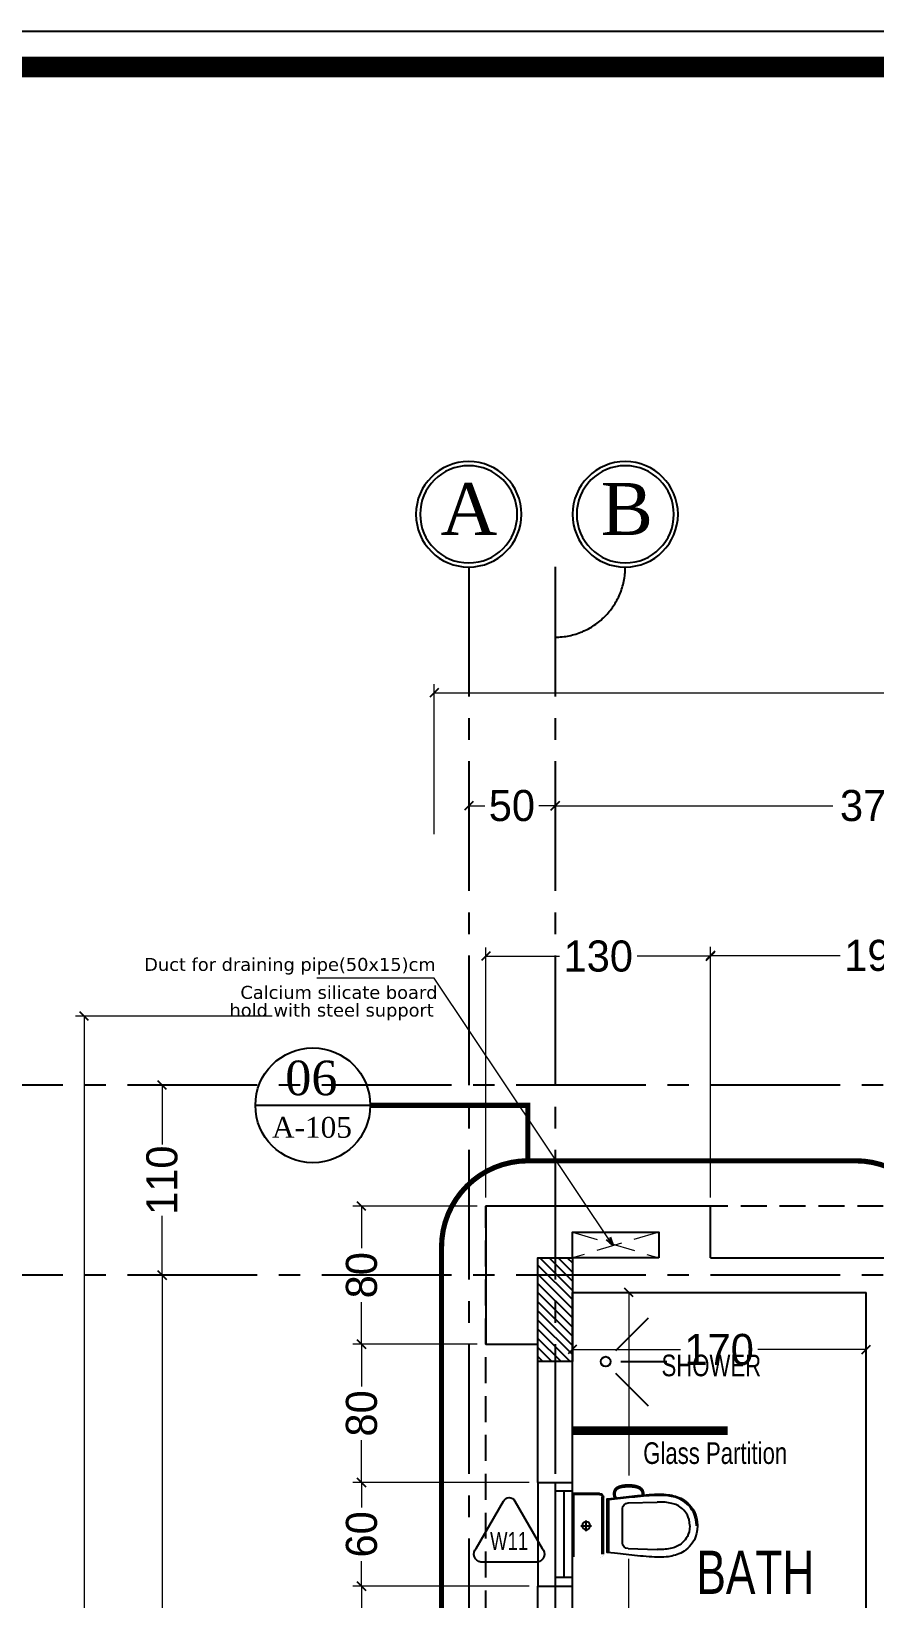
# Model space of a CAD drawing. Header units: centimetres. Extents: x 7997 to 116674, y 1017 to 13844.
# Drawn here: x 38690 to 39178, y 9865 to 10772 of the extents above; entities that cross this region are included whole.
import ezdxf
from ezdxf.enums import TextEntityAlignment as Align

# ---------------------------------------------------------------- set-up
doc = ezdxf.new("R2010")
doc.units = ezdxf.units.CM
doc.header["$LTSCALE"] = 200
doc.header["$PDMODE"] = 2
for name, pattern in [('$0$$1$DASHED', [0.75, 0.5, -0.25]), ('A-106-Typical Floor Plan$0$HIDDEN', [0.375, 0.25, -0.125]), ('CENTER2', [1.125, 0.75, -0.125, 0.125, -0.125]), ('DASHED', [0.75, 0.5, -0.25]), ('DASHED2', [0.375, 0.25, -0.125])]:
    doc.linetypes.add(name, pattern=pattern)
for name, color, linetype, lineweight in [('$0$$1$HAT', 8, 'Continuous', 9), ('HA', 251, 'Continuous', 0), ('HATCH', 8, 'Continuous', 5), ('TEXT', 6, 'Continuous', 18), ('WALL', 3, 'Continuous', 25)]:
    doc.layers.add(name, color=color, linetype=linetype, lineweight=lineweight)
for name, color, linetype in [('$0$GRID', 9, 'Continuous'), ('$0$GRID @ 1', 9, 'Continuous'), ('AXIS', 9, 'CENTER2'), ('BATH-FUR', 8, 'Continuous'), ('COL', 1, 'Continuous'), ('DIM', 11, 'Continuous'), ('GRID', 9, 'DASHED2'), ('STEP', 7, 'Continuous'), ('WIN', 6, 'Continuous'), ('WINDOR', 6, 'Continuous'), ('wipeout', 85, 'Continuous')]:
    doc.layers.add(name, color=color, linetype=linetype)
doc.styles.add('$0$GRID', font='times.ttf', dxfattribs={"height": 40})
doc.styles.add('sheet notes', font='verdana.ttf')
doc.styles.add('STYLE1', font='times.ttf')
doc.styles.add('style8', font='swisscl.ttf', dxfattribs={"width": 0.8})
doc.styles.add('SWISS', font='swisscl.ttf')
doc.styles.add('T1', font='times.ttf')
doc.styles.add('T2', font='')
doc.styles.get('T2').set_extended_font_data('Elisia')
doc.dimstyles.new('NORMAL', dxfattribs={"dimtxt": 18, "dimasz": 5, "dimexe": 5, "dimexo": 5, "dimgap": 1, "dimtad": 0, "dimdec": 0, "dimdsep": 46, "dimtxsty": 'T2', "dimblk1": 'OBLIQUE', "dimblk2": 'OBLIQUE', "dimsah": 1, "dimcen": 0.09, "dimclrd": 4, "dimclre": 4, "dimclrt": 6, "dimadec": 0, "dimazin": 0, "dimtfac": 1, "dimtdec": 0, "dimtofl": 0, "dimtmove": 1, "dimatfit": 2, "dimldrblk": 'OPEN30', "dimfxl": 0, "dimtolj": 1, "dimtzin": 0, "dimlwd": 5, "dimlwe": 5, "dimarcsym": 0})
doc.dimstyles.new('NORMAL-1', dxfattribs={"dimtxt": 10, "dimasz": 5, "dimexe": 5, "dimexo": 5, "dimgap": 1, "dimtad": 0, "dimdec": 0, "dimdsep": 46, "dimtxsty": 'T2', "dimblk1": 'OBLIQUE', "dimblk2": 'OBLIQUE', "dimsah": 1, "dimcen": 0.09, "dimclrd": 4, "dimclre": 4, "dimclrt": 6, "dimadec": 0, "dimazin": 0, "dimtfac": 1, "dimtdec": 0, "dimtofl": 0, "dimtmove": 1, "dimatfit": 3, "dimldrblk": 'OPEN30', "dimfxl": 0, "dimtolj": 1, "dimtzin": 0, "dimlwd": 5, "dimlwe": 5, "dimarcsym": 0})

# ---------------------------------------------------------------- blocks, each defined once
blk = doc.blocks.new('_OBLIQUE')
at = {"color": 0, "linetype": 'ByBlock'}
blk.add_line((-0.5, -0.5), (0.5, 0.5), dxfattribs=at)
blk = doc.blocks.new('*D415')
at = {"layer": 'Defpoints', "color": 0, "transparency": 16777216}
for p in [(39003, 10042), (39173, 10042), (39003, 10008.91)]:
    blk.add_point(p, dxfattribs=at)
at = {"layer": 'DIM', "color": 4, "lineweight": 5, "transparency": 16777216}
for p, q in [((39003, 10037), (39003, 10003.91)), ((39173, 10037), (39173, 10003.91)), ((39003, 10008.91), (39065.57, 10008.91)), ((39173, 10008.91), (39110.43, 10008.91))]:
    blk.add_line(p, q, dxfattribs=at)
at = {"layer": 'DIM', "color": 4, "lineweight": 5, "transparency": 16777216, "xscale": 5, "yscale": 5, "zscale": 5, "rotation": 180}
blk.add_blockref('_OBLIQUE', (39003, 10008.91), dxfattribs=at)
at = {"layer": 'DIM', "color": 4, "lineweight": 5, "transparency": 16777216, "xscale": 5, "yscale": 5, "zscale": 5}
blk.add_blockref('_OBLIQUE', (39173, 10008.91), dxfattribs=at)
at = {"layer": 'DIM', "color": 6, "transparency": 16777216, "insert": (39088, 10008.91), "char_height": 18, "attachment_point": 5, "style": 'T2'}
blk.add_mtext('\\A1;170', dxfattribs=at)
blk = doc.blocks.new('_Open30')
at = {"color": 0, "linetype": 'ByBlock', "lineweight": -2}
for p, q in [((-1, 0.27), (0, 0)), ((0, 0), (-1, -0.27)), ((0, 0), (-1, 0))]:
    blk.add_line(p, q, dxfattribs=at)
blk = doc.blocks.new('*D418')
at = {"layer": 'Defpoints', "color": 0, "transparency": 16777216}
for p in [(39003, 10042), (39035.75, 10042), (39003, 9782)]:
    blk.add_point(p, dxfattribs=at)
at = {"layer": 'DIM', "color": 4, "lineweight": 5, "transparency": 16777216}
for p, q in [((39008, 10042), (39040.75, 10042)), ((39035.75, 10042), (39035.75, 9936.14)), ((39035.75, 9782), (39035.75, 9887.86)), ((39008, 9782), (39040.75, 9782))]:
    blk.add_line(p, q, dxfattribs=at)
at = {"layer": 'DIM', "color": 4, "lineweight": 5, "transparency": 16777216, "xscale": 5, "yscale": 5, "zscale": 5}
for p, rotation in [((39035.75, 10042), 90), ((39035.75, 9782), 270)]:
    blk.add_blockref('_OBLIQUE', p, dxfattribs=dict(at, rotation=rotation))
at = {"layer": 'DIM', "color": 6, "transparency": 16777216, "insert": (39035.75, 9912), "char_height": 18, "attachment_point": 5, "rotation": 90, "style": 'T2'}
blk.add_mtext('\\A1;260', dxfattribs=at)
blk = doc.blocks.new('*D476')
at = {"layer": 'Defpoints', "color": 0, "transparency": 16777216}
for p in [(39278, 10237.04), (39083, 10092), (39278, 10062)]:
    blk.add_point(p, dxfattribs=at)
at = {"layer": 'DIM', "color": 4, "lineweight": 5, "transparency": 16777216}
for p, q in [((39083, 10097), (39083, 10242.04)), ((39083, 10237.04), (39158.07, 10237.04)), ((39278, 10237.04), (39202.93, 10237.04)), ((39278, 10067), (39278, 10242.04))]:
    blk.add_line(p, q, dxfattribs=at)
at = {"layer": 'DIM', "color": 4, "lineweight": 5, "transparency": 16777216, "xscale": 5, "yscale": 5, "zscale": 5, "rotation": 180}
blk.add_blockref('_OBLIQUE', (39083, 10237.04), dxfattribs=at)
at = {"layer": 'DIM', "color": 4, "lineweight": 5, "transparency": 16777216, "xscale": 5, "yscale": 5, "zscale": 5}
blk.add_blockref('_OBLIQUE', (39278, 10237.04), dxfattribs=at)
at = {"layer": 'DIM', "color": 6, "transparency": 16777216, "insert": (39180.5, 10237.04), "char_height": 18, "attachment_point": 5, "style": 'T2'}
blk.add_mtext('\\A1;195', dxfattribs=at)
blk = doc.blocks.new('*D821')
at = {"layer": 'Defpoints', "color": 0, "transparency": 16777216}
for p in [(38881.02, 9871.99), (38983, 9871.99), (38923, 9607)]:
    blk.add_point(p, dxfattribs=at)
at = {"layer": 'DIM', "color": 4, "lineweight": 5, "transparency": 16777216}
for p, q in [((38978, 9871.99), (38876.02, 9871.99)), ((38881.02, 9871.99), (38881.02, 9763.64)), ((38881.02, 9607), (38881.02, 9715.35)), ((38918, 9607), (38876.02, 9607))]:
    blk.add_line(p, q, dxfattribs=at)
at = {"layer": 'DIM', "color": 4, "lineweight": 5, "transparency": 16777216, "xscale": 5, "yscale": 5, "zscale": 5}
for p, rotation in [((38881.02, 9871.99), 90), ((38881.02, 9607), 270)]:
    blk.add_blockref('_OBLIQUE', p, dxfattribs=dict(at, rotation=rotation))
at = {"layer": 'DIM', "color": 6, "transparency": 16777216, "insert": (38881.02, 9739.49), "char_height": 18, "attachment_point": 5, "rotation": 90, "style": 'T2'}
blk.add_mtext('\\A1;265', dxfattribs=at)
blk = doc.blocks.new('*D822')
at = {"layer": 'Defpoints', "color": 0, "transparency": 16777216}
for p in [(38881.02, 9931.99), (38983, 9931.99), (38983, 9871.99)]:
    blk.add_point(p, dxfattribs=at)
at = {"layer": 'DIM', "color": 4, "lineweight": 5, "transparency": 16777216}
for p, q in [((38978, 9931.99), (38876.02, 9931.99)), ((38881.02, 9931.99), (38881.02, 9917.56)), ((38881.02, 9871.99), (38881.02, 9886.41)), ((38978, 9871.99), (38876.02, 9871.99))]:
    blk.add_line(p, q, dxfattribs=at)
at = {"layer": 'DIM', "color": 4, "lineweight": 5, "transparency": 16777216, "xscale": 5, "yscale": 5, "zscale": 5}
for p, rotation in [((38881.02, 9931.99), 90), ((38881.02, 9871.99), 270)]:
    blk.add_blockref('_OBLIQUE', p, dxfattribs=dict(at, rotation=rotation))
at = {"layer": 'DIM', "color": 6, "transparency": 16777216, "insert": (38881.02, 9901.99), "char_height": 18, "attachment_point": 5, "rotation": 90, "style": 'T2'}
blk.add_mtext('\\A1;60', dxfattribs=at)
blk = doc.blocks.new('*D823')
at = {"layer": 'Defpoints', "color": 0, "transparency": 16777216}
for p in [(38881.02, 10012), (38953, 10012), (38983, 9931.99)]:
    blk.add_point(p, dxfattribs=at)
at = {"layer": 'DIM', "color": 4, "lineweight": 5, "transparency": 16777216}
for p, q in [((38948, 10012), (38876.02, 10012)), ((38881.02, 10012), (38881.02, 9987.57)), ((38881.02, 9931.99), (38881.02, 9956.42)), ((38978, 9931.99), (38876.02, 9931.99))]:
    blk.add_line(p, q, dxfattribs=at)
at = {"layer": 'DIM', "color": 4, "lineweight": 5, "transparency": 16777216, "xscale": 5, "yscale": 5, "zscale": 5}
for p, rotation in [((38881.02, 10012), 90), ((38881.02, 9931.99), 270)]:
    blk.add_blockref('_OBLIQUE', p, dxfattribs=dict(at, rotation=rotation))
at = {"layer": 'DIM', "color": 6, "transparency": 16777216, "insert": (38881.02, 9971.99), "char_height": 18, "attachment_point": 5, "rotation": 90, "style": 'T2'}
blk.add_mtext('\\A1;80', dxfattribs=at)
blk = doc.blocks.new('*D977')
at = {"layer": 'Defpoints', "color": 0, "transparency": 16777216}
for p in [(38953, 10236.66), (38953, 10092), (39083, 10092)]:
    blk.add_point(p, dxfattribs=at)
at = {"layer": 'DIM', "color": 4, "lineweight": 5, "transparency": 16777216}
for p, q in [((38953, 10097), (38953, 10241.66)), ((38953, 10236.66), (38995.57, 10236.66)), ((39083, 10236.66), (39040.43, 10236.66)), ((39083, 10097), (39083, 10241.66))]:
    blk.add_line(p, q, dxfattribs=at)
at = {"layer": 'DIM', "color": 4, "lineweight": 5, "transparency": 16777216, "xscale": 5, "yscale": 5, "zscale": 5, "rotation": 180}
blk.add_blockref('_OBLIQUE', (38953, 10236.66), dxfattribs=at)
at = {"layer": 'DIM', "color": 4, "lineweight": 5, "transparency": 16777216, "xscale": 5, "yscale": 5, "zscale": 5}
blk.add_blockref('_OBLIQUE', (39083, 10236.66), dxfattribs=at)
at = {"layer": 'DIM', "color": 6, "transparency": 16777216, "insert": (39018, 10236.66), "char_height": 18, "attachment_point": 5, "style": 'T2'}
blk.add_mtext('\\A1;130', dxfattribs=at)
blk = doc.blocks.new('*D978')
at = {"layer": 'Defpoints', "color": 0, "transparency": 16777216}
for p in [(38881.02, 10092), (38953, 10092), (38953, 10012)]:
    blk.add_point(p, dxfattribs=at)
at = {"layer": 'DIM', "color": 4, "lineweight": 5, "transparency": 16777216}
for p, q in [((38948, 10092), (38876.02, 10092)), ((38881.02, 10092), (38881.02, 10067.57)), ((38881.02, 10012), (38881.02, 10036.43)), ((38948, 10012), (38876.02, 10012))]:
    blk.add_line(p, q, dxfattribs=at)
at = {"layer": 'DIM', "color": 4, "lineweight": 5, "transparency": 16777216, "xscale": 5, "yscale": 5, "zscale": 5}
for p, rotation in [((38881.02, 10092), 90), ((38881.02, 10012), 270)]:
    blk.add_blockref('_OBLIQUE', p, dxfattribs=dict(at, rotation=rotation))
at = {"layer": 'DIM', "color": 6, "transparency": 16777216, "insert": (38881.02, 10052), "char_height": 18, "attachment_point": 5, "rotation": 90, "style": 'T2'}
blk.add_mtext('\\A1;80', dxfattribs=at)
blk = doc.blocks.new('CLOSET')
blk.add_wipeout([(-2144343.9545, -2148345.497), (-2144343.7934, -2148345.4974), (-2144343.7873, -2148345.4993), (-2144343.7794, -2148345.505), (-2144343.7776, -2148345.508), (-2144343.7751, -2148345.515), (-2144343.7744, -2148345.5189), (-2144343.7744, -2148345.8484), (-2144343.7759, -2148345.8564), (-2144343.7786, -2148345.8613), (-2144343.7808, -2148345.8639), (-2144343.7831, -2148345.8657), (-2144343.7887, -2148345.8686), (-2144343.7919, -2148345.8699), (-2144343.7963, -2148345.8703), (-2144343.9545, -2148345.8703), (-2144343.9545, -2148345.5064)]).dxf.layer = 'wipeout'
at = {"layer": 'BATH-FUR', "color": 8, "linetype": 'Continuous'}
for p, q in [((-2144343.9545, -2148345.8703), (-2144343.9545, -2148345.497)), ((-2144343.9479, -2148345.8638), (-2144343.9479, -2148345.5036)), ((-2144343.9045, -2148345.6837), (-2144343.8426, -2148345.6837)), ((-2144343.8736, -2148345.6527), (-2144343.8736, -2148345.7146))]:
    blk.add_line(p, q, dxfattribs=at)
blk.add_circle((-2144343.8736, -2148345.6838), 0.0231, dxfattribs=at)
blk.add_wipeout([(-2144343.7525, -2148345.529), (-2144343.6907, -2148345.5216), (-2144343.6597, -2148345.5181), (-2144343.6433, -2148345.5164), (-2144343.6188, -2148345.5138), (-2144343.6024, -2148345.5122), (-2144343.5802, -2148345.51), (-2144343.5662, -2148345.5087), (-2144343.5443, -2148345.5068), (-2144343.5269, -2148345.5052), (-2144343.5042, -2148345.5036), (-2144343.4818, -2148345.5024), (-2144343.4616, -2148345.5017), (-2144343.4433, -2148345.5016), (-2144343.4304, -2148345.502), (-2144343.4241, -2148345.5022), (-2144343.4064, -2148345.5037), (-2144343.4006, -2148345.5043), (-2144343.3841, -2148345.5069), (-2144343.3682, -2148345.5103), (-2144343.3578, -2148345.513), (-2144343.3464, -2148345.5167), (-2144343.3403, -2148345.5191), (-2144343.331, -2148345.5231), (-2144343.3209, -2148345.5283), (-2144343.3093, -2148345.5352), (-2144343.3036, -2148345.5392), (-2144343.2967, -2148345.5442), (-2144343.2916, -2148345.5486), (-2144343.2841, -2148345.5554), (-2144343.276, -2148345.5631), (-2144343.2639, -2148345.5775), (-2144343.2521, -2148345.5953), (-2144343.2478, -2148345.6028), (-2144343.2424, -2148345.6158), (-2144343.239, -2148345.625), (-2144343.2361, -2148345.6348), (-2144343.234, -2148345.644), (-2144343.2331, -2148345.6494), (-2144343.2308, -2148345.6692), (-2144343.2303, -2148345.6868), (-2144343.2309, -2148345.7003), (-2144343.2319, -2148345.7114), (-2144343.2337, -2148345.7216), (-2144343.2349, -2148345.7287), (-2144343.2385, -2148345.741), (-2144343.2421, -2148345.7512), (-2144343.2442, -2148345.7563), (-2144343.2497, -2148345.767), (-2144343.2521, -2148345.7723), (-2144343.2594, -2148345.7837), (-2144343.2683, -2148345.7954), (-2144343.2781, -2148345.8063), (-2144343.2916, -2148345.819), (-2144343.2991, -2148345.825), (-2144343.3105, -2148345.833), (-2144343.3171, -2148345.8374), (-2144343.3272, -2148345.8428), (-2144343.3373, -2148345.8474), (-2144343.3526, -2148345.8529), (-2144343.363, -2148345.8559), (-2144343.3787, -2148345.8597), (-2144343.4006, -2148345.8633), (-2144343.4367, -2148345.8659), (-2144343.4639, -2148345.8659), (-2144343.4943, -2148345.8646), (-2144343.5186, -2148345.863), (-2144343.5436, -2148345.861), (-2144343.5774, -2148345.8579), (-2144343.6106, -2148345.8546), (-2144343.627, -2148345.8529), (-2144343.6559, -2148345.8499), (-2144343.6729, -2148345.848), (-2144343.6936, -2148345.8457), (-2144343.7223, -2148345.8421), (-2144343.7525, -2148345.8386), (-2144343.7525, -2148345.5476)]).dxf.layer = 'wipeout'
at = {"color": 8, "ltscale": 0.001, "const_width": 0.000508}
for points in [[(-2144343.9545, -2148345.497), (-2144343.7963, -2148345.497), (-2144343.7906, -2148345.4978), (-2144343.7839, -2148345.5008), (-2144343.7794, -2148345.505), (-2144343.7759, -2148345.5111), (-2144343.7744, -2148345.5189), (-2144343.7744, -2148345.8484), (-2144343.7759, -2148345.8564), (-2144343.7786, -2148345.8613), (-2144343.7808, -2148345.8639), (-2144343.7854, -2148345.8674), (-2144343.7919, -2148345.8699), (-2144343.7963, -2148345.8703), (-2144343.9545, -2148345.8703), (-2144343.9545, -2148345.497)], [(-2144343.7525, -2148345.529), (-2144343.7525, -2148345.8386), (-2144343.6515, -2148345.8504), (-2144343.5858, -2148345.857), (-2144343.5269, -2148345.8624), (-2144343.4865, -2148345.865), (-2144343.4464, -2148345.866), (-2144343.421, -2148345.8651), (-2144343.4006, -2148345.8633), (-2144343.3787, -2148345.8597), (-2144343.363, -2148345.8559), (-2144343.3475, -2148345.8513), (-2144343.3323, -2148345.8451), (-2144343.3171, -2148345.8374), (-2144343.3039, -2148345.8286), (-2144343.2944, -2148345.8213), (-2144343.2832, -2148345.8114), (-2144343.2731, -2148345.8011), (-2144343.2635, -2148345.7896), (-2144343.2552, -2148345.7777), (-2144343.2442, -2148345.7563), (-2144343.24, -2148345.7461), (-2144343.2349, -2148345.7289), (-2144343.2313, -2148345.7076), (-2144343.2305, -2148345.693), (-2144343.2302, -2148345.6806), (-2144343.231, -2148345.6647), (-2144343.2331, -2148345.6494), (-2144343.2349, -2148345.6387), (-2144343.2406, -2148345.6197), (-2144343.2507, -2148345.5979), (-2144343.2639, -2148345.5775), (-2144343.276, -2148345.5631), (-2144343.2887, -2148345.5511), (-2144343.3036, -2148345.5392), (-2144343.3145, -2148345.5319), (-2144343.3272, -2148345.5248), (-2144343.3424, -2148345.5182), (-2144343.3526, -2148345.5147), (-2144343.3714, -2148345.5096), (-2144343.3877, -2148345.5063), (-2144343.4043, -2148345.5039), (-2144343.4304, -2148345.502), (-2144343.4518, -2148345.5015), (-2144343.4713, -2148345.5019), (-2144343.4922, -2148345.5028), (-2144343.5042, -2148345.5036), (-2144343.5223, -2148345.5049), (-2144343.5662, -2148345.5087), (-2144343.5942, -2148345.5114), (-2144343.6224, -2148345.5142), (-2144343.6515, -2148345.5172), (-2144343.6907, -2148345.5216), (-2144343.7525, -2148345.529)]]:
    blk.add_lwpolyline(points, dxfattribs=at)
at = {"layer": 'BATH-FUR', "color": 8, "linetype": 'Continuous'}
for p, q in [((-2144343.781, -2148345.5189), (-2144343.781, -2148345.8484)), ((-2144343.7744, -2148345.5189), (-2144343.7744, -2148345.8484)), ((-2144343.7459, -2148345.5348), (-2144343.7459, -2148345.8328)), ((-2144343.6637, -2148345.5842), (-2144343.6637, -2148345.7825)), ((-2144343.6319, -2148345.5514), (-2144343.4631, -2148345.5464)), ((-2144343.7963, -2148345.8703), (-2144343.9545, -2148345.8703)), ((-2144343.7963, -2148345.8638), (-2144343.9479, -2148345.8638)), ((-2144343.6319, -2148345.8153), (-2144343.4631, -2148345.8203))]:
    blk.add_line(p, q, dxfattribs=at)
for points in [[(-2144343.23, -2148345.6841), (-2144343.2313, -2148345.66), (-2144343.2349, -2148345.6387), (-2144343.2406, -2148345.6197), (-2144343.2478, -2148345.6028), (-2144343.2564, -2148345.5879), (-2144343.2659, -2148345.5747), (-2144343.276, -2148345.5631), (-2144343.2864, -2148345.553), (-2144343.2967, -2148345.5442), (-2144343.307, -2148345.5367), (-2144343.3171, -2148345.5302), (-2144343.3272, -2148345.5248), (-2144343.3373, -2148345.5202), (-2144343.3475, -2148345.5163), (-2144343.3578, -2148345.513), (-2144343.3682, -2148345.5103), (-2144343.3787, -2148345.5079), (-2144343.3895, -2148345.5059), (-2144343.4006, -2148345.5043), (-2144343.4121, -2148345.5031), (-2144343.4241, -2148345.5022), (-2144343.4367, -2148345.5017), (-2144343.4499, -2148345.5015), (-2144343.4639, -2148345.5017), (-2144343.4787, -2148345.5022), (-2144343.4943, -2148345.5029), (-2144343.5104, -2148345.504), (-2144343.5269, -2148345.5052), (-2144343.5436, -2148345.5066), (-2144343.5605, -2148345.5081), (-2144343.5774, -2148345.5097), (-2144343.5942, -2148345.5114), (-2144343.6106, -2148345.513), (-2144343.627, -2148345.5147), (-2144343.6433, -2148345.5164), (-2144343.6597, -2148345.5181), (-2144343.6764, -2148345.52), (-2144343.6936, -2148345.5219), (-2144343.7113, -2148345.524), (-2144343.7525, -2148345.529), (-2144343.7525, -2148345.8386), (-2144343.7113, -2148345.8436), (-2144343.6936, -2148345.8457), (-2144343.6764, -2148345.8476), (-2144343.6597, -2148345.8495), (-2144343.6433, -2148345.8512), (-2144343.627, -2148345.8529), (-2144343.6106, -2148345.8546), (-2144343.5942, -2148345.8562), (-2144343.5774, -2148345.8579), (-2144343.5605, -2148345.8595), (-2144343.5436, -2148345.861), (-2144343.5269, -2148345.8624), (-2144343.5104, -2148345.8636), (-2144343.4943, -2148345.8646), (-2144343.4787, -2148345.8654), (-2144343.4639, -2148345.8659), (-2144343.4499, -2148345.8661), (-2144343.4367, -2148345.8659), (-2144343.4241, -2148345.8654), (-2144343.4121, -2148345.8645), (-2144343.4006, -2148345.8633), (-2144343.3895, -2148345.8617), (-2144343.3787, -2148345.8597), (-2144343.3682, -2148345.8573), (-2144343.3578, -2148345.8546), (-2144343.3475, -2148345.8513), (-2144343.3373, -2148345.8474), (-2144343.3272, -2148345.8428), (-2144343.3171, -2148345.8374), (-2144343.307, -2148345.8309), (-2144343.2967, -2148345.8234), (-2144343.2864, -2148345.8146), (-2144343.276, -2148345.8045), (-2144343.2659, -2148345.7929), (-2144343.2564, -2148345.7797), (-2144343.2478, -2148345.7648), (-2144343.2406, -2148345.7479), (-2144343.2349, -2148345.7289), (-2144343.2313, -2148345.7076), (-2144343.23, -2148345.6835)], [(-2144343.2365, -2148345.6832), (-2144343.2378, -2148345.7069), (-2144343.2414, -2148345.7274), (-2144343.2468, -2148345.7457), (-2144343.2537, -2148345.7618), (-2144343.2619, -2148345.7762), (-2144343.2711, -2148345.7888), (-2144343.2808, -2148345.7999), (-2144343.2908, -2148345.8097), (-2144343.3008, -2148345.8182), (-2144343.3107, -2148345.8255), (-2144343.3204, -2148345.8317), (-2144343.3301, -2148345.8369), (-2144343.3398, -2148345.8414), (-2144343.3496, -2148345.8451), (-2144343.3596, -2148345.8482), (-2144343.3697, -2148345.8509), (-2144343.38, -2148345.8532), (-2144343.3906, -2148345.8552), (-2144343.4014, -2148345.8567), (-2144343.4127, -2148345.858), (-2144343.4245, -2148345.8588), (-2144343.4369, -2148345.8593), (-2144343.4499, -2148345.8595), (-2144343.4638, -2148345.8593), (-2144343.4785, -2148345.8589), (-2144343.4939, -2148345.8581), (-2144343.5099, -2148345.8571), (-2144343.5263, -2148345.8558), (-2144343.5431, -2148345.8544), (-2144343.5599, -2148345.8529), (-2144343.5768, -2148345.8513), (-2144343.5935, -2148345.8497), (-2144343.61, -2148345.848), (-2144343.6263, -2148345.8464), (-2144343.6426, -2148345.8447), (-2144343.659, -2148345.8429), (-2144343.6757, -2148345.8411), (-2144343.6928, -2148345.8392), (-2144343.7105, -2148345.8371), (-2144343.7459, -2148345.8328), (-2144343.7459, -2148345.5348)], [(-2144343.2749, -2148345.6822), (-2144343.276, -2148345.6638), (-2144343.2789, -2148345.6476), (-2144343.2832, -2148345.6338), (-2144343.2885, -2148345.6218), (-2144343.2947, -2148345.6112), (-2144343.3016, -2148345.6018), (-2144343.3092, -2148345.5933), (-2144343.3171, -2148345.5856), (-2144343.3251, -2148345.5789), (-2144343.3329, -2148345.5732), (-2144343.3404, -2148345.5685), (-2144343.3478, -2148345.5645), (-2144343.3552, -2148345.5612), (-2144343.3628, -2148345.5584), (-2144343.3708, -2148345.5559), (-2144343.3792, -2148345.5536), (-2144343.3881, -2148345.5517), (-2144343.3972, -2148345.55), (-2144343.4066, -2148345.5487), (-2144343.4165, -2148345.5476), (-2144343.427, -2148345.5469), (-2144343.4382, -2148345.5464), (-2144343.4631, -2148345.5463)], [(-2144343.2749, -2148345.6846), (-2144343.276, -2148345.7029), (-2144343.2789, -2148345.7191), (-2144343.2832, -2148345.7329), (-2144343.2885, -2148345.745), (-2144343.2947, -2148345.7555), (-2144343.3016, -2148345.7649), (-2144343.3092, -2148345.7734), (-2144343.3171, -2148345.7811), (-2144343.3251, -2148345.7879), (-2144343.3329, -2148345.7935), (-2144343.3404, -2148345.7982), (-2144343.3478, -2148345.8022), (-2144343.3552, -2148345.8055), (-2144343.3628, -2148345.8083), (-2144343.3708, -2148345.8108), (-2144343.3792, -2148345.8131), (-2144343.3881, -2148345.815), (-2144343.3972, -2148345.8167), (-2144343.4066, -2148345.818), (-2144343.4165, -2148345.8191), (-2144343.427, -2148345.8198), (-2144343.4382, -2148345.8203), (-2144343.4631, -2148345.8205)]]:
    blk.add_lwpolyline(points, dxfattribs=at)
for centre, radius, start, end in [((-2144343.6309, -2148345.5842), 0.0329, 91.69685, 180), ((-2144343.7963, -2148345.8484), 0.0219, 270, 0), ((-2144343.7963, -2148345.8484), 0.0153, 270, 0), ((-2144343.6309, -2148345.7825), 0.0329, 180, 268.30316)]:
    blk.add_arc(centre, radius, start, end, dxfattribs=at)
blk = doc.blocks.new('06-FF COLUMNS-Essa', base_point=(38719.86, 8657))
at = {"layer": 'COL', "ltscale": 0.05}
h = blk.add_hatch(dxfattribs=at)
h.set_pattern_fill('ANSI31', color=8, scale=30, angle=-90)
h.set_pattern_definition([(315, (-25928.6265, 81826.674), (2.65165043, 2.65165043), [])])
h.paths.add_polyline_path([(38769.86, 10062), (38769.86, 10002), (38749.86, 10002), (38749.86, 10062)])
at = {"layer": 'COL'}
blk.add_lwpolyline([(38769.86, 10062), (38769.86, 10002), (38749.86, 10002), (38749.86, 10062)], close=True, dxfattribs=at)
blk = doc.blocks.new('03-FIRST FLOOR PLAN-selattin', base_point=(31015.73, 25621.5))
at = {"layer": '$0$$1$HAT', "linetype": '$0$$1$DASHED', "ltscale": 0.15}
for p, q in [((29995.73, 25496.5), (30045.73, 25481.5)), ((30045.73, 25496.5), (29995.73, 25481.5))]:
    blk.add_line(p, q, dxfattribs=at)
at = {"layer": 'BATH-FUR'}
for p, q in [((30020.92, 25427.96), (30039.8, 25446.83)), ((30020.7, 25414.85), (30039.57, 25395.97)), ((30023.77, 25421.5), (30050.46, 25421.5))]:
    blk.add_line(p, q, dxfattribs=at)
blk.add_circle((30015.03, 25421.5), 2.88, dxfattribs=at)
at = {"layer": 'WALL', "color": 8, "linetype": 'A-106-Typical Floor Plan$0$HIDDEN', "ltscale": 0.3}
blk.add_line((29945.73, 25026.5), (29945.73, 25511.5), dxfattribs=at)
at = {"layer": 'WALL'}
for p, q in [((30045.73, 25481.5), (29995.73, 25481.5)), ((30075.73, 25481.5), (30270.73, 25481.5)), ((29995.73, 25351.48), (29995.73, 25461.5)), ((29995.73, 25461.5), (30165.73, 25461.5)), ((30165.73, 25201.5), (30165.73, 25461.5)), ((29975.73, 25351.48), (29975.73, 25431.5)), ((29975.73, 25351.48), (29995.73, 25351.48)), ((29975.73, 25291.48), (29995.73, 25291.48)), ((29975.73, 25026.5), (29975.73, 25291.48)), ((29995.73, 25026.5), (29995.73, 25291.48))]:
    blk.add_line(p, q, dxfattribs=at)
at = {"layer": 'WALL', "color": 8, "linetype": 'A-106-Typical Floor Plan$0$HIDDEN', "ltscale": 0.3}
blk.add_lwpolyline([(30885.73, 25621.5), (30535.73, 25621.5), (30535.73, 25511.5), (29945.73, 25511.5)], dxfattribs=at)
at = {"layer": 'WALL'}
for points in [[(30075.73, 25481.5), (30075.73, 25511.5), (29945.73, 25511.5), (29945.73, 25431.5), (29975.73, 25431.5)], [(29995.73, 25481.5), (29995.73, 25496.5), (30045.73, 25496.5), (30045.73, 25481.5)]]:
    blk.add_lwpolyline(points, dxfattribs=at)
at = {"layer": 'WIN', "const_width": 5}
blk.add_lwpolyline([(29995.73, 25381.5), (30085.73, 25381.5)], dxfattribs=at)
at = {"layer": 'WINDOR'}
for p, q in [((29975.73, 25351.48), (29975.73, 25291.48)), ((29985.73, 25351.48), (29985.73, 25291.48)), ((29995.73, 25291.48), (29995.73, 25351.48)), ((29995.73, 25346.48), (29985.73, 25346.48)), ((29990.73, 25346.48), (29990.73, 25296.48)), ((29995.73, 25296.48), (29985.73, 25296.48))]:
    blk.add_line(p, q, dxfattribs=at)
at = {"layer": 'TEXT', "style": 'style8'}
for s, height, p in [('SHOWER', 12.5, (30047.36, 25413.02)), ('Glass Partition', 12.5, (30036.77, 25362.25)), ('BATH', 25, (30067.54, 25287.02))]:
    blk.add_text(s, height=height, dxfattribs=at).set_placement(p)
at = {"layer": 'BATH-FUR', "xscale": -100, "yscale": 100, "zscale": 100, "rotation": 180}
blk.add_blockref('CLOSET', (214464391.17, -214809241.88), dxfattribs=at)
at = {"color": 6, "ltscale": 2}
blk.add_blockref('06-FF COLUMNS-Essa', (29945.73, 24076.5), dxfattribs=at)
blk = doc.blocks.new('08-TITLE SHEET-selattin', base_point=(45714.8, -203081.4))
at = {"color": 0}
blk.add_lwpolyline([(51244.8, -203081.4), (45714.8, -203081.4), (45714.8, -206921.4), (51244.8, -206921.4)], close=True, dxfattribs=at)
at = {"color": 0, "linetype": 'ByBlock', "const_width": 17}
blk.add_lwpolyline([(45744.3, -206891.9), (51215.3, -206891.9), (51215.3, -203110.8), (45744.3, -203110.8)], close=True, dxfattribs=at)
at = {"layer": 'HA', "ltscale": 1.2}
blk.add_lwpolyline([(45714.8, -203081.4), (51244.8, -203081.4), (51244.8, -206921.4), (45714.8, -206921.4)], close=True, dxfattribs=at)
blk = doc.blocks.new('*U1678')
at = {"layer": '$0$GRID', "linetype": 'ByBlock', "ltscale": 100}
for radius in [40.7, 37.5]:
    blk.add_circle((0, 0), radius, dxfattribs=at)
at = {"layer": '$0$GRID', "style": '$0$GRID'}
blk.add_attdef('A1', text='', height=40, dxfattribs=at).set_placement((0, 4.2), align=Align.MIDDLE_CENTER)
blk = doc.blocks.new('*U1725')
at = {"layer": '$0$GRID', "linetype": 'Continuous'}
ref = blk.add_blockref('*U1678', (37178.06, 7492.49), dxfattribs=dict(at, xscale=-0.75, yscale=0.75, zscale=0.75))
ref.add_attrib('A1', 'A', dxfattribs={"layer": '$0$GRID @ 1', "height": 30, "style": '$0$GRID'}).set_placement((37178.16, 7495.61), align=Align.MIDDLE_CENTER)
blk = doc.blocks.new('*D1679')
at = {"layer": 'Defpoints', "color": 0, "transparency": 16777216}
for p in [(37178.06, 7323.78), (37228.06, 7323.78), (37228.06, 7323.78)]:
    blk.add_point(p, dxfattribs=at)
at = {"layer": 'DIM', "color": 4, "lineweight": 5, "transparency": 16777216}
for p, q in [((37178.06, 7323.78), (37187.48, 7323.78)), ((37228.06, 7323.78), (37218.63, 7323.78))]:
    blk.add_line(p, q, dxfattribs=at)
at = {"layer": 'DIM', "color": 4, "lineweight": 5, "transparency": 16777216, "xscale": 5, "yscale": 5, "zscale": 5, "rotation": 180}
blk.add_blockref('_OBLIQUE', (37178.06, 7323.78), dxfattribs=at)
at = {"layer": 'DIM', "color": 4, "lineweight": 5, "transparency": 16777216, "xscale": 5, "yscale": 5, "zscale": 5}
blk.add_blockref('_OBLIQUE', (37228.06, 7323.78), dxfattribs=at)
at = {"layer": 'DIM', "color": 6, "transparency": 16777216, "insert": (37203.06, 7323.78), "char_height": 18, "attachment_point": 5, "style": 'T2'}
blk.add_mtext('\\A1;50', dxfattribs=at)
blk = doc.blocks.new('*D1680')
at = {"layer": 'Defpoints', "color": 0, "transparency": 16777216}
for p in [(37228.06, 7323.78), (37598.06, 7323.78), (37598.06, 7323.78)]:
    blk.add_point(p, dxfattribs=at)
at = {"layer": 'DIM', "color": 4, "lineweight": 5, "transparency": 16777216}
for p, q in [((37228.06, 7323.78), (37388.91, 7323.78)), ((37598.06, 7323.78), (37437.2, 7323.78))]:
    blk.add_line(p, q, dxfattribs=at)
at = {"layer": 'DIM', "color": 4, "lineweight": 5, "transparency": 16777216, "xscale": 5, "yscale": 5, "zscale": 5, "rotation": 180}
blk.add_blockref('_OBLIQUE', (37228.06, 7323.78), dxfattribs=at)
at = {"layer": 'DIM', "color": 4, "lineweight": 5, "transparency": 16777216, "xscale": 5, "yscale": 5, "zscale": 5}
blk.add_blockref('_OBLIQUE', (37598.06, 7323.78), dxfattribs=at)
at = {"layer": 'DIM', "color": 6, "transparency": 16777216, "insert": (37413.06, 7323.78), "char_height": 18, "attachment_point": 5, "style": 'T2'}
blk.add_mtext('\\A1;370', dxfattribs=at)
blk = doc.blocks.new('*D1697')
at = {"layer": 'Defpoints', "color": 0, "transparency": 16777216}
for p in [(37000.56, 7052), (37000.56, 7052), (37000.56, 6597)]:
    blk.add_point(p, dxfattribs=at)
at = {"layer": 'DIM', "color": 4, "lineweight": 5, "transparency": 16777216}
for p, q in [((37000.56, 7052), (37000.56, 6848.64)), ((37000.56, 6597), (37000.56, 6800.36))]:
    blk.add_line(p, q, dxfattribs=at)
at = {"layer": 'DIM', "color": 4, "lineweight": 5, "transparency": 16777216, "xscale": 5, "yscale": 5, "zscale": 5}
for p, rotation in [((37000.56, 7052), 90), ((37000.56, 6597), 270)]:
    blk.add_blockref('_OBLIQUE', p, dxfattribs=dict(at, rotation=rotation))
at = {"layer": 'DIM', "color": 6, "transparency": 16777216, "insert": (37000.56, 6824.5), "char_height": 18, "attachment_point": 5, "rotation": 90, "style": 'T2'}
blk.add_mtext('\\A1;455', dxfattribs=at)
blk = doc.blocks.new('*D1698')
at = {"layer": 'Defpoints', "color": 0, "transparency": 16777216}
for p in [(37000.56, 7162), (37000.56, 7162), (37000.56, 7052)]:
    blk.add_point(p, dxfattribs=at)
at = {"layer": 'DIM', "color": 4, "lineweight": 5, "transparency": 16777216}
for p, q in [((37000.56, 7162), (37000.56, 7127.72)), ((37000.56, 7052), (37000.56, 7086.29))]:
    blk.add_line(p, q, dxfattribs=at)
at = {"layer": 'DIM', "color": 4, "lineweight": 5, "transparency": 16777216, "xscale": 5, "yscale": 5, "zscale": 5}
for p, rotation in [((37000.56, 7162), 90), ((37000.56, 7052), 270)]:
    blk.add_blockref('_OBLIQUE', p, dxfattribs=dict(at, rotation=rotation))
at = {"layer": 'DIM', "color": 6, "transparency": 16777216, "insert": (37000.56, 7107), "char_height": 18, "attachment_point": 5, "rotation": 90, "style": 'T2'}
blk.add_mtext('\\A1;110', dxfattribs=at)
blk = doc.blocks.new('*D1699')
at = {"layer": 'Defpoints', "color": 0, "transparency": 16777216}
for p in [(38258.06, 7389.21), (37158.06, 7302.34), (38258.06, 7302.34)]:
    blk.add_point(p, dxfattribs=at)
at = {"layer": 'DIM', "color": 4, "lineweight": 5, "transparency": 16777216}
for p, q in [((37158.06, 7307.34), (37158.06, 7394.21)), ((37158.06, 7389.21), (37590.71, 7389.21)), ((38258.06, 7389.21), (37674.53, 7389.21)), ((38258.06, 7307.34), (38258.06, 7394.21))]:
    blk.add_line(p, q, dxfattribs=at)
at = {"layer": 'DIM', "color": 4, "lineweight": 5, "transparency": 16777216, "xscale": 5, "yscale": 5, "zscale": 5, "rotation": 180}
blk.add_blockref('_OBLIQUE', (37158.06, 7389.21), dxfattribs=at)
at = {"layer": 'DIM', "color": 4, "lineweight": 5, "transparency": 16777216, "xscale": 5, "yscale": 5, "zscale": 5}
blk.add_blockref('_OBLIQUE', (38258.06, 7389.21), dxfattribs=at)
at = {"layer": 'DIM', "color": 6, "transparency": 16777216, "insert": (37632.62, 7389.21), "char_height": 30, "attachment_point": 5, "style": 'T1'}
blk.add_mtext('\\A1;1100', dxfattribs=at)
blk = doc.blocks.new('*D1702')
at = {"layer": 'Defpoints', "color": 0, "transparency": 16777216}
for p in [(36955.4, 7202), (37069.34, 7202), (37069.34, 5657)]:
    blk.add_point(p, dxfattribs=at)
at = {"layer": 'DIM', "color": 4, "lineweight": 5, "transparency": 16777216}
for p, q in [((37064.34, 7202), (36950.4, 7202)), ((36955.4, 7202), (36955.4, 6470.74)), ((36955.4, 5657), (36955.4, 6388.26)), ((37064.34, 5657), (36950.4, 5657))]:
    blk.add_line(p, q, dxfattribs=at)
at = {"layer": 'DIM', "color": 4, "lineweight": 5, "transparency": 16777216, "xscale": 5, "yscale": 5, "zscale": 5}
for p, rotation in [((36955.4, 7202), 90), ((36955.4, 5657), 270)]:
    blk.add_blockref('_OBLIQUE', p, dxfattribs=dict(at, rotation=rotation))
at = {"layer": 'DIM', "color": 6, "transparency": 16777216, "insert": (36955.4, 6429.5), "char_height": 30, "attachment_point": 5, "rotation": 90, "style": 'T1'}
blk.add_mtext('\\A1;1545', dxfattribs=at)
blk = doc.blocks.new('*U1726')
at = {"layer": '$0$GRID', "linetype": 'Continuous'}
ref = blk.add_blockref('*U1678', (37268.71, 7492.49), dxfattribs=dict(at, xscale=-0.75, yscale=0.75, zscale=0.75))
ref.add_attrib('A1', 'B', dxfattribs={"layer": '$0$GRID @ 1', "height": 30, "style": '$0$GRID'}).set_placement((37269.64, 7495.61), align=Align.MIDDLE_CENTER)
blk = doc.blocks.new('09-GRID LINE PLAN-Essa', base_point=(37178.06, 7462))
at = {"layer": 'AXIS', "ltscale": 0.5}
for p, q in [((37178.06, 7462), (37178.06, 5332)), ((37228.06, 7462), (37228.06, 5332)), ((38518.06, 7162), (36878.06, 7162)), ((38518.06, 7052), (36878.06, 7052))]:
    blk.add_line(p, q, dxfattribs=at)
blk.add_arc((37228.06, 7462), 40.65, 270, 0, dxfattribs=at)
at = {"layer": 'COL', "linetype": 'Continuous'}
for name in ['*U1725', '*U1726']:
    blk.add_blockref(name, (0, 0), dxfattribs=at)
at = {"layer": 'DIM'}
dim = blk.add_linear_dim(base=(38258.06, 7389.21), p1=(37158.06, 7302.34), p2=(38258.06, 7302.34), dimstyle='NORMAL', override={"dimtxt": 30, "dimtxsty": 'T1'}, dxfattribs=at)
dim.commit()
dim.dimension.update_dxf_attribs({"geometry": '*D1699', "text_midpoint": (37632.62, 7389.21), "dimtype": 128})
for base, p1, p2, picture, middle in [((37228.06, 7323.78), (37178.06, 7323.78), (37228.06, 7323.78), '*D1679', (37203.06, 7323.78)), ((37598.06, 7323.78), (37228.06, 7323.78), (37598.06, 7323.78), '*D1680', (37413.06, 7323.78))]:
    dim = blk.add_linear_dim(base=base, p1=p1, p2=p2, dimstyle='NORMAL', dxfattribs=at)
    dim.commit()
    dim.dimension.update_dxf_attribs({"geometry": picture, "text_midpoint": middle})
dim = blk.add_linear_dim(base=(36955.4, 7202), p1=(37069.34, 5657), p2=(37069.34, 7202), angle=90, dimstyle='NORMAL', override={"dimtxt": 30, "dimtxsty": 'T1'}, dxfattribs=at)
dim.commit()
dim.dimension.update_dxf_attribs({"geometry": '*D1702', "text_midpoint": (36955.4, 6429.5)})
for base, p1, p2, picture, middle in [((37000.56, 7162), (37000.56, 7052), (37000.56, 7162), '*D1698', (37000.56, 7107)), ((37000.56, 7052), (37000.56, 6597), (37000.56, 7052), '*D1697', (37000.56, 6824.5))]:
    dim = blk.add_linear_dim(base=base, p1=p1, p2=p2, angle=90, dimstyle='NORMAL', dxfattribs=at)
    dim.commit()
    dim.dimension.update_dxf_attribs({"geometry": picture, "text_midpoint": middle})

msp = doc.modelspace()

# ---------------------------------------------------------------- linework, layer by layer
at = {"linetype": 'Continuous'}
msp.add_lwpolyline([(37747.796, 8084.0841), (41618.796, 8084.0841), (41618.796, 10772.0841), (37747.796, 10772.0841)], close=True, dxfattribs=at)
at = {"layer": 'DIM', "color": 0, "linetype": 'DASHED', "ltscale": 0.2, "const_width": 3}
msp.add_lwpolyline([(38977.2771, 10118.2438), (38977.2771, 10150.3776), (38886.0028, 10150.3776)], dxfattribs=at)
msp.add_lwpolyline([(39167.0068, 9757.4203), (38977.2771, 9757.4203, -0.41421356), (38927.2771, 9807.4203), (38927.2771, 10068.2438, -0.41421356), (38977.2771, 10118.2438), (39167.0068, 10118.2438, -0.41421356), (39217.0068, 10068.2438), (39217.0068, 9807.4203, -0.41421356)], format="xyb", close=True, dxfattribs=at)
at = {"layer": 'GRID', "linetype": 'Continuous', "ltscale": 150}
msp.add_line((38819.5241, 10150.3776), (38886.0028, 10150.3776), dxfattribs=at)
msp.add_circle((38852.7635, 10150.3776), 33.2394, dxfattribs=at)
at = {"layer": 'STEP'}
msp.add_lwpolyline([(38963.1524, 9921.1495, -0.64981449), (38969.6124, 9921.2888), (38985.4632, 9893.8343, -0.61363207), (38982.8269, 9885.9114), (38950.0184, 9885.9114, -0.61363207), (38947.382, 9893.8343)], format="xyb", close=True, dxfattribs=at)

# ---------------------------------------------------------------- texts
at = {"layer": 'DIM', "color": 7, "linetype": 'ByBlock', "style": 'STYLE1'}
for s, height, p in [('06', 20, (38836.8148, 10156.2109)), ('A-105', 12, (38829.1025, 10131.5953))]:
    msp.add_text(s, height=height, dxfattribs=at).set_placement(p)
at = {"layer": 'TEXT'}
for s, height, style, p in [('Duct for draining pipe(50x15)cm', 7.5, 'sheet notes', (38755.1722, 10228.1731)), ('Calcium silicate board', 7.5, 'sheet notes', (38810.8447, 10211.9929)), ('hold with steel support', 7.5, 'sheet notes', (38804.5435, 10201.7252)), ('W11', 10.45094, 'SWISS', (38955.3722, 9892.9249))]:
    msp.add_text(s, height=height, dxfattribs=dict(at, style=style)).set_placement(p)

# ---------------------------------------------------------------- dimensions: what is measured, and where the dimension line sits
at = {"layer": 'DIM'}
for base, p1, p2, picture, middle in [((38952.9995, 10236.6593), (39082.9995, 10092.002), (38952.9995, 10092.002), '*D977', (39017.9995, 10236.6593)), ((39277.9995, 10237.0393), (39082.9995, 10092.002), (39277.9995, 10062.002), '*D476', (39180.4995, 10237.0393)), ((39002.9995, 10008.9071), (39172.9995, 10042.002), (39002.9995, 10042.002), '*D415', (39087.9995, 10008.9071))]:
    dim = msp.add_linear_dim(base=base, p1=p1, p2=p2, dimstyle='NORMAL', dxfattribs=at)
    dim.commit()
    dim.dimension.update_dxf_attribs({"geometry": picture, "text_midpoint": middle})
for base, p1, p2, picture, middle in [((38881.0154, 10092.002), (38952.9995, 10012.002), (38952.9995, 10092.002), '*D978', (38881.0154, 10052.002)), ((39035.7541, 10042.002), (39002.9995, 9782.002), (39002.9995, 10042.002), '*D418', (39035.7541, 9912.002)), ((38881.0154, 10012.002), (38982.9995, 9931.9857), (38952.9995, 10012.002), '*D823', (38881.0154, 9971.9939)), ((38881.0154, 9931.9857), (38982.9995, 9871.9857), (38982.9995, 9931.9857), '*D822', (38881.0154, 9901.9857)), ((38881.0154, 9871.9857), (38922.9995, 9607.002), (38982.9995, 9871.9857), '*D821', (38881.0154, 9739.4939))]:
    dim = msp.add_linear_dim(base=base, p1=p1, p2=p2, angle=90, dimstyle='NORMAL', dxfattribs=at)
    dim.commit()
    dim.dimension.update_dxf_attribs({"geometry": picture, "text_midpoint": middle})

# ---------------------------------------------------------------- leaders
at = {"layer": 'HATCH'}
msp.add_leader([(39026.5884, 10069.0787), (38922.952, 10223.8798), (38855.1625, 10223.8798)], dimstyle='NORMAL-1', override={"dimfxl": 0.12, "dimfxlon": 1}, dxfattribs=at)

# ---------------------------------------------------------------- next in the draw order: block references
at = {"layer": 'DIM', "linetype": 'Continuous'}
msp.add_blockref('03-FIRST FLOOR PLAN-selattin', (40022.9995, 10202.002), dxfattribs=at)

# ---------------------------------------------------------------- next in the draw order: block references
at = {"layer": 'COL', "linetype": 'Continuous'}
msp.add_blockref('09-GRID LINE PLAN-Essa', (38942.9995, 10462.002), dxfattribs=at)
at = {"layer": 'DIM', "color": 0, "linetype": 'Continuous', "xscale": 0.7000000000000026, "yscale": 0.7000000000000026, "zscale": 0.7000000000000026}
msp.add_blockref('08-TITLE SHEET-selattin', (37747.796, 10772.0841), dxfattribs=at)

doc.saveas('drawing.dxf')
